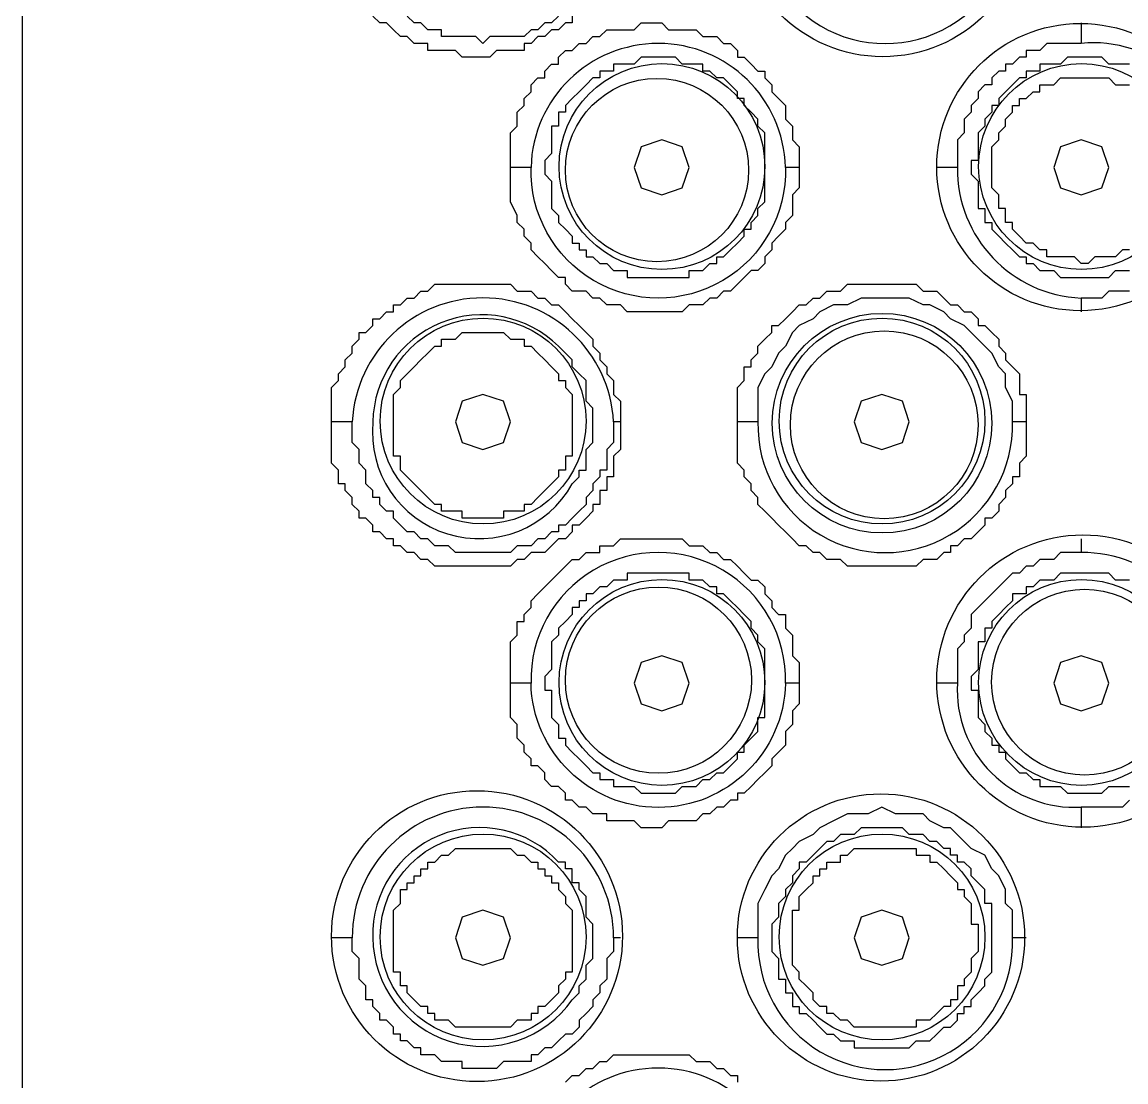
# Model space of a CAD drawing. Extents: x -1585 to -1165, y -4178 to -3881.
# Drawn here: x -1415.659 to -1410.884, y -3975.062 to -3970.478 of the extents above; entities that cross this region are included whole.
import ezdxf

# ---------------------------------------------------------------- set-up
doc = ezdxf.new("R2010")
doc.units = 0
doc.header["$LTSCALE"] = 7
doc.layers.add('DWG', color=7, linetype='CONTINUOUS')

msp = doc.modelspace()

# ---------------------------------------------------------------- linework, layer by layer
at = {"layer": 'DWG'}
for points in [[(-1406.4663, -4033.5221), (-1406.4663, -3967.1796), (-1415.6591, -3967.1796), (-1415.6591, -4033.5221)], [(-1413.5468, -3971.1066), (-1413.5468, -3971.0768), (-1413.5468, -3971.0471), (-1413.5468, -3971.0173), (-1413.5468, -3970.9876), (-1413.5468, -3970.9578), (-1413.5171, -3970.9281), (-1413.5171, -3970.8983), (-1413.5171, -3970.8686), (-1413.4873, -3970.8388), (-1413.4873, -3970.8091), (-1413.4576, -3970.7793), (-1413.4576, -3970.7496), (-1413.4278, -3970.7198), (-1413.3981, -3970.7198), (-1413.3981, -3970.6901), (-1413.3683, -3970.6603), (-1413.3386, -3970.6603), (-1413.3386, -3970.6306), (-1413.3088, -3970.6008), (-1413.2791, -3970.6008), (-1413.2493, -3970.5711), (-1413.2196, -3970.5711), (-1413.1898, -3970.5413), (-1413.1601, -3970.5413), (-1413.1303, -3970.5116), (-1413.1006, -3970.5116), (-1413.0708, -3970.5116), (-1413.0411, -3970.5116), (-1413.0113, -3970.5116), (-1412.9816, -3970.4818), (-1412.9518, -3970.4818), (-1412.9221, -3970.4818), (-1412.8923, -3970.4818), (-1412.8626, -3970.5116), (-1412.8328, -3970.5116), (-1412.8031, -3970.5116), (-1412.7733, -3970.5116), (-1412.7436, -3970.5116), (-1412.7138, -3970.5413), (-1412.6841, -3970.5413), (-1412.6543, -3970.5413), (-1412.6246, -3970.5711), (-1412.5948, -3970.5711), (-1412.5651, -3970.6008), (-1412.5651, -3970.6306), (-1412.5353, -3970.6306), (-1412.5056, -3970.6603), (-1412.4758, -3970.6901), (-1412.4461, -3970.6901), (-1412.4461, -3970.7198), (-1412.4163, -3970.7496), (-1412.4163, -3970.7793), (-1412.3866, -3970.8091), (-1412.3568, -3970.8388), (-1412.3568, -3970.8686), (-1412.3568, -3970.8983), (-1412.3271, -3970.9281), (-1412.3271, -3970.9578), (-1412.3271, -3970.9876), (-1412.2973, -3971.0173), (-1412.2973, -3971.0471), (-1412.2973, -3971.0768), (-1412.2973, -3971.1066), (-1412.2973, -3971.1363), (-1412.2973, -3971.1661), (-1412.2973, -3971.1958), (-1412.3271, -3971.2256), (-1412.3271, -3971.2553), (-1412.3271, -3971.2851), (-1412.3271, -3971.3148), (-1412.3568, -3971.3446), (-1412.3568, -3971.3743), (-1412.3866, -3971.4041), (-1412.4163, -3971.4338), (-1412.4163, -3971.4636), (-1412.4461, -3971.4933), (-1412.4461, -3971.5231), (-1412.4758, -3971.5528), (-1412.5056, -3971.5528), (-1412.5353, -3971.5826), (-1412.5651, -3971.6123), (-1412.5948, -3971.6421), (-1412.6246, -3971.6421), (-1412.6543, -3971.6718), (-1412.6841, -3971.6718), (-1412.7138, -3971.7016), (-1412.7436, -3971.7016), (-1412.7733, -3971.7016), (-1412.8031, -3971.7313), (-1412.8328, -3971.7313), (-1412.8626, -3971.7313), (-1412.8923, -3971.7313), (-1412.9221, -3971.7313), (-1412.9518, -3971.7313), (-1412.9816, -3971.7313), (-1413.0113, -3971.7313), (-1413.0411, -3971.7313), (-1413.0708, -3971.7016), (-1413.1006, -3971.7016), (-1413.1303, -3971.7016), (-1413.1601, -3971.6718), (-1413.1898, -3971.6718), (-1413.2196, -3971.6421), (-1413.2493, -3971.6421), (-1413.2791, -3971.6421), (-1413.3088, -3971.6123), (-1413.3088, -3971.5826), (-1413.3386, -3971.5826), (-1413.3683, -3971.5528), (-1413.3981, -3971.5231), (-1413.4278, -3971.4933), (-1413.4576, -3971.4636), (-1413.4576, -3971.4338), (-1413.4873, -3971.4041), (-1413.4873, -3971.3743), (-1413.5171, -3971.3446), (-1413.5171, -3971.3148), (-1413.5468, -3971.2553), (-1413.5468, -3971.2256), (-1413.5468, -3971.1958), (-1413.5468, -3971.1661)], [(-1413.3981, -3971.1066), (-1413.3981, -3971.1363), (-1413.3683, -3971.1661), (-1413.3683, -3971.1958), (-1413.3683, -3971.2256), (-1413.3683, -3971.2553), (-1413.3683, -3971.2851), (-1413.3386, -3971.3148), (-1413.3386, -3971.3446), (-1413.3088, -3971.3743), (-1413.2791, -3971.4041), (-1413.2791, -3971.4338), (-1413.2493, -3971.4338), (-1413.2493, -3971.4636), (-1413.2196, -3971.4636), (-1413.2196, -3971.4933), (-1413.1898, -3971.4933), (-1413.1601, -3971.5231), (-1413.1303, -3971.5231), (-1413.1006, -3971.5528), (-1413.0708, -3971.5528), (-1413.0411, -3971.5528), (-1413.0411, -3971.5826), (-1413.0113, -3971.5826), (-1412.9816, -3971.5826), (-1412.9518, -3971.5826), (-1412.9221, -3971.5826), (-1412.8923, -3971.5826), (-1412.8626, -3971.5826), (-1412.8328, -3971.5826), (-1412.8031, -3971.5826), (-1412.7733, -3971.5826), (-1412.7733, -3971.5528), (-1412.7436, -3971.5528), (-1412.7138, -3971.5528), (-1412.6841, -3971.5231), (-1412.6543, -3971.5231), (-1412.6543, -3971.4933), (-1412.6246, -3971.4933), (-1412.5948, -3971.4636), (-1412.5651, -3971.4338), (-1412.5353, -3971.4041), (-1412.5353, -3971.3743), (-1412.5056, -3971.3743), (-1412.5056, -3971.3446), (-1412.4758, -3971.3148), (-1412.4758, -3971.2851), (-1412.4461, -3971.2553), (-1412.4461, -3971.2256), (-1412.4461, -3971.1958), (-1412.4461, -3971.1661), (-1412.4461, -3971.1363), (-1412.4461, -3971.1066), (-1412.4461, -3971.0768), (-1412.4461, -3971.0471), (-1412.4461, -3971.0173), (-1412.4461, -3970.9876), (-1412.4461, -3970.9578), (-1412.4758, -3970.9281), (-1412.4758, -3970.8983), (-1412.5056, -3970.8686), (-1412.5353, -3970.8388), (-1412.5353, -3970.8091), (-1412.5651, -3970.8091), (-1412.5651, -3970.7793), (-1412.5948, -3970.7496), (-1412.6246, -3970.7198), (-1412.6543, -3970.7198), (-1412.6841, -3970.6901), (-1412.7138, -3970.6901), (-1412.7138, -3970.6603), (-1412.7436, -3970.6603), (-1412.7733, -3970.6603), (-1412.8031, -3970.6603), (-1412.8328, -3970.6306), (-1412.8626, -3970.6306), (-1412.8923, -3970.6306), (-1412.9221, -3970.6306), (-1412.9518, -3970.6306), (-1412.9816, -3970.6306), (-1413.0113, -3970.6603), (-1413.0411, -3970.6603), (-1413.0708, -3970.6603), (-1413.1006, -3970.6603), (-1413.1006, -3970.6901), (-1413.1303, -3970.6901), (-1413.1601, -3970.6901), (-1413.1601, -3970.7198), (-1413.1898, -3970.7198), (-1413.2196, -3970.7496), (-1413.2493, -3970.7793), (-1413.2791, -3970.8091), (-1413.3088, -3970.8388), (-1413.3088, -3970.8686), (-1413.3386, -3970.8686), (-1413.3386, -3970.8983), (-1413.3386, -3970.9281), (-1413.3683, -3970.9281), (-1413.3683, -3970.9578), (-1413.3683, -3970.9876), (-1413.3683, -3971.0173), (-1413.3683, -3971.0471), (-1413.3981, -3971.0768)], [(-1412.7733, -3971.1066), (-1412.8031, -3971.0173), (-1412.8923, -3970.9876), (-1412.9816, -3971.0173), (-1413.0113, -3971.1066), (-1412.9816, -3971.1958), (-1412.8923, -3971.2256), (-1412.8031, -3971.1958)], [(-1410.9586, -3971.1066), (-1410.9883, -3971.0173), (-1411.0776, -3970.9876), (-1411.1668, -3971.0173), (-1411.1966, -3971.1066), (-1411.1668, -3971.1958), (-1411.0776, -3971.2256), (-1410.9883, -3971.1958)], [(-1414.3203, -3972.2073), (-1414.3203, -3972.1776), (-1414.3203, -3972.1478), (-1414.3203, -3972.1181), (-1414.3203, -3972.0883), (-1414.3203, -3972.0586), (-1414.2906, -3972.0288), (-1414.2906, -3971.9991), (-1414.2608, -3971.9693), (-1414.2608, -3971.9396), (-1414.2311, -3971.9098), (-1414.2311, -3971.8801), (-1414.2013, -3971.8503), (-1414.2013, -3971.8206), (-1414.1716, -3971.8206), (-1414.1418, -3971.7908), (-1414.1418, -3971.7611), (-1414.1121, -3971.7611), (-1414.0823, -3971.7313), (-1414.0526, -3971.7313), (-1414.0526, -3971.7016), (-1414.0228, -3971.7016), (-1413.9931, -3971.6718), (-1413.9633, -3971.6718), (-1413.9336, -3971.6421), (-1413.9038, -3971.6421), (-1413.8741, -3971.6123), (-1413.8443, -3971.6123), (-1413.8146, -3971.6123), (-1413.7848, -3971.6123), (-1413.7551, -3971.6123), (-1413.7253, -3971.6123), (-1413.6956, -3971.6123), (-1413.6658, -3971.6123), (-1413.6361, -3971.6123), (-1413.6063, -3971.6123), (-1413.5766, -3971.6123), (-1413.5468, -3971.6123), (-1413.5171, -3971.6421), (-1413.4873, -3971.6421), (-1413.4576, -3971.6421), (-1413.4278, -3971.6718), (-1413.3981, -3971.6718), (-1413.3683, -3971.7016), (-1413.3386, -3971.7016), (-1413.3088, -3971.7313), (-1413.2791, -3971.7611), (-1413.2493, -3971.7908), (-1413.2196, -3971.8206), (-1413.1898, -3971.8503), (-1413.1898, -3971.8801), (-1413.1601, -3971.9098), (-1413.1601, -3971.9396), (-1413.1303, -3971.9693), (-1413.1303, -3971.9991), (-1413.1006, -3972.0288), (-1413.1006, -3972.0586), (-1413.1006, -3972.0883), (-1413.0708, -3972.1181), (-1413.0708, -3972.1478), (-1413.0708, -3972.1776), (-1413.0708, -3972.2073), (-1413.0708, -3972.2668), (-1413.0708, -3972.2966), (-1413.0708, -3972.3263), (-1413.1006, -3972.3561), (-1413.1006, -3972.3858), (-1413.1006, -3972.4156), (-1413.1006, -3972.4453), (-1413.1303, -3972.4453), (-1413.1303, -3972.4751), (-1413.1303, -3972.5048), (-1413.1601, -3972.5048), (-1413.1601, -3972.5346), (-1413.1601, -3972.5643), (-1413.1898, -3972.5643), (-1413.1898, -3972.5941), (-1413.2196, -3972.6238), (-1413.2493, -3972.6536), (-1413.2791, -3972.6536), (-1413.2791, -3972.6833), (-1413.3088, -3972.7131), (-1413.3386, -3972.7131), (-1413.3683, -3972.7428), (-1413.3981, -3972.7726), (-1413.4278, -3972.7726), (-1413.4576, -3972.7726), (-1413.4873, -3972.8023), (-1413.5171, -3972.8023), (-1413.5468, -3972.8321), (-1413.5766, -3972.8321), (-1413.6063, -3972.8321), (-1413.6361, -3972.8321), (-1413.6658, -3972.8321), (-1413.6956, -3972.8321), (-1413.7253, -3972.8321), (-1413.7551, -3972.8321), (-1413.7848, -3972.8321), (-1413.8146, -3972.8321), (-1413.8443, -3972.8321), (-1413.8741, -3972.8321), (-1413.9038, -3972.8023), (-1413.9336, -3972.8023), (-1413.9633, -3972.7726), (-1413.9931, -3972.7726), (-1414.0228, -3972.7428), (-1414.0526, -3972.7428), (-1414.0526, -3972.7131), (-1414.0823, -3972.7131), (-1414.1121, -3972.6833), (-1414.1418, -3972.6833), (-1414.1418, -3972.6536), (-1414.1716, -3972.6238), (-1414.2013, -3972.6238), (-1414.2013, -3972.5941), (-1414.2311, -3972.5643), (-1414.2311, -3972.5346), (-1414.2608, -3972.5048), (-1414.2608, -3972.4751), (-1414.2906, -3972.4751), (-1414.2906, -3972.4453), (-1414.2906, -3972.4156), (-1414.3203, -3972.3858), (-1414.3203, -3972.3561), (-1414.3203, -3972.3263), (-1414.3203, -3972.2966)], [(-1412.5651, -3972.2073), (-1412.5651, -3972.1776), (-1412.5651, -3972.1478), (-1412.5651, -3972.1181), (-1412.5651, -3972.0883), (-1412.5651, -3972.0586), (-1412.5353, -3972.0288), (-1412.5353, -3971.9991), (-1412.5353, -3971.9693), (-1412.5056, -3971.9693), (-1412.5056, -3971.9396), (-1412.4758, -3971.9098), (-1412.4758, -3971.8801), (-1412.4461, -3971.8503), (-1412.4163, -3971.8206), (-1412.4163, -3971.7908), (-1412.3866, -3971.7908), (-1412.3568, -3971.7611), (-1412.3271, -3971.7313), (-1412.2973, -3971.7016), (-1412.2676, -3971.7016), (-1412.2378, -3971.6718), (-1412.2081, -3971.6718), (-1412.1783, -3971.6421), (-1412.1486, -3971.6421), (-1412.1188, -3971.6421), (-1412.0891, -3971.6123), (-1412.0593, -3971.6123), (-1412.0296, -3971.6123), (-1411.9998, -3971.6123), (-1411.9701, -3971.6123), (-1411.9403, -3971.6123), (-1411.9106, -3971.6123), (-1411.8808, -3971.6123), (-1411.8511, -3971.6123), (-1411.8213, -3971.6123), (-1411.7916, -3971.6123), (-1411.7618, -3971.6421), (-1411.7321, -3971.6421), (-1411.7023, -3971.6421), (-1411.6726, -3971.6718), (-1411.6428, -3971.7016), (-1411.6131, -3971.7016), (-1411.5833, -3971.7313), (-1411.5536, -3971.7313), (-1411.5238, -3971.7611), (-1411.5238, -3971.7908), (-1411.4941, -3971.7908), (-1411.4643, -3971.8206), (-1411.4346, -3971.8503), (-1411.4346, -3971.8801), (-1411.4048, -3971.9098), (-1411.4048, -3971.9396), (-1411.3751, -3971.9693), (-1411.3453, -3971.9991), (-1411.3453, -3972.0288), (-1411.3453, -3972.0586), (-1411.3453, -3972.0883), (-1411.3156, -3972.0883), (-1411.3156, -3972.1181), (-1411.3156, -3972.1478), (-1411.3156, -3972.1776), (-1411.3156, -3972.2073), (-1411.3156, -3972.2668), (-1411.3156, -3972.2966), (-1411.3156, -3972.3263), (-1411.3156, -3972.3561), (-1411.3453, -3972.3858), (-1411.3453, -3972.4156), (-1411.3453, -3972.4453), (-1411.3751, -3972.4453), (-1411.3751, -3972.4751), (-1411.4048, -3972.5048), (-1411.4048, -3972.5346), (-1411.4346, -3972.5643), (-1411.4346, -3972.5941), (-1411.4643, -3972.6238), (-1411.4941, -3972.6238), (-1411.4941, -3972.6536), (-1411.5238, -3972.6833), (-1411.5536, -3972.7131), (-1411.5833, -3972.7131), (-1411.6131, -3972.7428), (-1411.6428, -3972.7428), (-1411.6428, -3972.7726), (-1411.6726, -3972.7726), (-1411.7023, -3972.8023), (-1411.7321, -3972.8023), (-1411.7618, -3972.8023), (-1411.7916, -3972.8321), (-1411.8213, -3972.8321), (-1411.8511, -3972.8321), (-1411.8808, -3972.8321), (-1411.9106, -3972.8321), (-1411.9403, -3972.8321), (-1411.9701, -3972.8321), (-1411.9998, -3972.8321), (-1412.0296, -3972.8321), (-1412.0593, -3972.8321), (-1412.0891, -3972.8321), (-1412.1188, -3972.8023), (-1412.1486, -3972.8023), (-1412.1783, -3972.8023), (-1412.2081, -3972.7726), (-1412.2378, -3972.7726), (-1412.2676, -3972.7428), (-1412.2973, -3972.7428), (-1412.3271, -3972.7131), (-1412.3568, -3972.6833), (-1412.3866, -3972.6536), (-1412.4163, -3972.6238), (-1412.4461, -3972.5941), (-1412.4758, -3972.5643), (-1412.4758, -3972.5346), (-1412.5056, -3972.5048), (-1412.5056, -3972.4751), (-1412.5353, -3972.4453), (-1412.5353, -3972.4156), (-1412.5651, -3972.3858), (-1412.5651, -3972.3561), (-1412.5651, -3972.3263), (-1412.5651, -3972.2966), (-1412.5651, -3972.2668)], [(-1413.2791, -3972.2073), (-1413.2791, -3972.2371), (-1413.2791, -3972.2668), (-1413.2791, -3972.2966), (-1413.2791, -3972.3263), (-1413.2791, -3972.3561), (-1413.3088, -3972.3561), (-1413.3088, -3972.3858), (-1413.3088, -3972.4156), (-1413.3386, -3972.4156), (-1413.3386, -3972.4453), (-1413.3683, -3972.4751), (-1413.3981, -3972.5048), (-1413.4278, -3972.5346), (-1413.4576, -3972.5643), (-1413.4873, -3972.5643), (-1413.4873, -3972.5941), (-1413.5171, -3972.5941), (-1413.5468, -3972.5941), (-1413.5766, -3972.5941), (-1413.5766, -3972.6238), (-1413.6063, -3972.6238), (-1413.6361, -3972.6238), (-1413.6658, -3972.6238), (-1413.6956, -3972.6238), (-1413.7253, -3972.6238), (-1413.7551, -3972.6238), (-1413.7551, -3972.5941), (-1413.7848, -3972.5941), (-1413.8146, -3972.5941), (-1413.8443, -3972.5941), (-1413.8443, -3972.5643), (-1413.8741, -3972.5643), (-1413.9038, -3972.5346), (-1413.9336, -3972.5048), (-1413.9633, -3972.4751), (-1413.9931, -3972.4453), (-1414.0228, -3972.4156), (-1414.0228, -3972.3858), (-1414.0228, -3972.3561), (-1414.0526, -3972.3561), (-1414.0526, -3972.3263), (-1414.0526, -3972.2966), (-1414.0526, -3972.2668), (-1414.0526, -3972.2371), (-1414.0526, -3972.2073), (-1414.0526, -3972.1776), (-1414.0526, -3972.1478), (-1414.0526, -3972.1181), (-1414.0526, -3972.0883), (-1414.0228, -3972.0586), (-1414.0228, -3972.0288), (-1413.9931, -3971.9991), (-1413.9633, -3971.9693), (-1413.9336, -3971.9396), (-1413.9038, -3971.9098), (-1413.8741, -3971.8801), (-1413.8443, -3971.8801), (-1413.8443, -3971.8503), (-1413.8146, -3971.8503), (-1413.7848, -3971.8503), (-1413.7551, -3971.8206), (-1413.7253, -3971.8206), (-1413.6956, -3971.8206), (-1413.6658, -3971.8206), (-1413.6361, -3971.8206), (-1413.6063, -3971.8206), (-1413.5766, -3971.8206), (-1413.5468, -3971.8503), (-1413.5171, -3971.8503), (-1413.4873, -3971.8503), (-1413.4873, -3971.8801), (-1413.4576, -3971.8801), (-1413.4278, -3971.9098), (-1413.3981, -3971.9396), (-1413.3683, -3971.9693), (-1413.3386, -3971.9991), (-1413.3386, -3972.0288), (-1413.3088, -3972.0288), (-1413.3088, -3972.0586), (-1413.2791, -3972.0883), (-1413.2791, -3972.1181), (-1413.2791, -3972.1478), (-1413.2791, -3972.1776)], [(-1413.5468, -3972.2073), (-1413.5766, -3972.1181), (-1413.6658, -3972.0883), (-1413.7551, -3972.1181), (-1413.7848, -3972.2073), (-1413.7551, -3972.2966), (-1413.6658, -3972.3263), (-1413.5766, -3972.2966)], [(-1411.8213, -3972.2073), (-1411.8511, -3972.1181), (-1411.9403, -3972.0883), (-1412.0296, -3972.1181), (-1412.0593, -3972.2073), (-1412.0296, -3972.2966), (-1411.9403, -3972.3263), (-1411.8511, -3972.2966)], [(-1413.5468, -3973.3378), (-1413.5468, -3973.3081), (-1413.5468, -3973.2783), (-1413.5468, -3973.2486), (-1413.5468, -3973.2188), (-1413.5468, -3973.1593), (-1413.5171, -3973.1296), (-1413.5171, -3973.0998), (-1413.5171, -3973.0701), (-1413.4873, -3973.0701), (-1413.4873, -3973.0403), (-1413.4576, -3973.0106), (-1413.4576, -3972.9808), (-1413.4278, -3972.9511), (-1413.3981, -3972.9213), (-1413.3683, -3972.8916), (-1413.3386, -3972.8618), (-1413.3088, -3972.8321), (-1413.2791, -3972.8023), (-1413.2493, -3972.8023), (-1413.2196, -3972.7726), (-1413.1898, -3972.7726), (-1413.1601, -3972.7726), (-1413.1601, -3972.7428), (-1413.1303, -3972.7428), (-1413.1006, -3972.7428), (-1413.0708, -3972.7131), (-1413.0411, -3972.7131), (-1413.0113, -3972.7131), (-1412.9816, -3972.7131), (-1412.9518, -3972.7131), (-1412.9221, -3972.7131), (-1412.8923, -3972.7131), (-1412.8626, -3972.7131), (-1412.8328, -3972.7131), (-1412.8031, -3972.7131), (-1412.7733, -3972.7428), (-1412.7436, -3972.7428), (-1412.7138, -3972.7428), (-1412.6841, -3972.7726), (-1412.6543, -3972.7726), (-1412.6246, -3972.8023), (-1412.5948, -3972.8023), (-1412.5651, -3972.8321), (-1412.5353, -3972.8618), (-1412.5056, -3972.8916), (-1412.4758, -3972.8916), (-1412.4461, -3972.9213), (-1412.4461, -3972.9511), (-1412.4163, -3972.9808), (-1412.4163, -3973.0106), (-1412.3866, -3973.0403), (-1412.3568, -3973.0403), (-1412.3568, -3973.0701), (-1412.3568, -3973.0998), (-1412.3271, -3973.1296), (-1412.3271, -3973.1593), (-1412.3271, -3973.1891), (-1412.3271, -3973.2188), (-1412.2973, -3973.2486), (-1412.2973, -3973.2783), (-1412.2973, -3973.3081), (-1412.2973, -3973.3378), (-1412.2973, -3973.3676), (-1412.2973, -3973.3973), (-1412.2973, -3973.4271), (-1412.3271, -3973.4568), (-1412.3271, -3973.4866), (-1412.3271, -3973.5163), (-1412.3568, -3973.5461), (-1412.3568, -3973.5758), (-1412.3568, -3973.6056), (-1412.3866, -3973.6353), (-1412.4163, -3973.6651), (-1412.4163, -3973.6948), (-1412.4461, -3973.7246), (-1412.4758, -3973.7543), (-1412.5056, -3973.7841), (-1412.5353, -3973.8138), (-1412.5651, -3973.8138), (-1412.5651, -3973.8436), (-1412.5948, -3973.8436), (-1412.6246, -3973.8733), (-1412.6543, -3973.8733), (-1412.6841, -3973.9031), (-1412.7138, -3973.9031), (-1412.7436, -3973.9328), (-1412.7733, -3973.9328), (-1412.8031, -3973.9328), (-1412.8328, -3973.9328), (-1412.8626, -3973.9328), (-1412.8923, -3973.9626), (-1412.9221, -3973.9626), (-1412.9518, -3973.9626), (-1412.9816, -3973.9626), (-1413.0113, -3973.9328), (-1413.0411, -3973.9328), (-1413.0708, -3973.9328), (-1413.1006, -3973.9328), (-1413.1303, -3973.9328), (-1413.1303, -3973.9031), (-1413.1601, -3973.9031), (-1413.1898, -3973.9031), (-1413.2196, -3973.8733), (-1413.2493, -3973.8733), (-1413.2791, -3973.8436), (-1413.3088, -3973.8436), (-1413.3088, -3973.8138), (-1413.3386, -3973.7841), (-1413.3683, -3973.7841), (-1413.3981, -3973.7543), (-1413.3981, -3973.7246), (-1413.4278, -3973.6948), (-1413.4576, -3973.6948), (-1413.4576, -3973.6651), (-1413.4873, -3973.6353), (-1413.4873, -3973.6056), (-1413.5171, -3973.5758), (-1413.5171, -3973.5461), (-1413.5171, -3973.5163), (-1413.5468, -3973.4866), (-1413.5468, -3973.4568), (-1413.5468, -3973.4271), (-1413.5468, -3973.3973)], [(-1412.4461, -3973.3378), (-1412.4461, -3973.3081), (-1412.4461, -3973.2783), (-1412.4461, -3973.2486), (-1412.4461, -3973.2188), (-1412.4461, -3973.1891), (-1412.4758, -3973.1593), (-1412.4758, -3973.1296), (-1412.5056, -3973.0998), (-1412.5056, -3973.0701), (-1412.5353, -3973.0403), (-1412.5651, -3973.0106), (-1412.5948, -3972.9808), (-1412.6246, -3972.9511), (-1412.6543, -3972.9511), (-1412.6543, -3972.9213), (-1412.6841, -3972.9213), (-1412.7138, -3972.8916), (-1412.7436, -3972.8916), (-1412.7733, -3972.8916), (-1412.7733, -3972.8618), (-1412.8031, -3972.8618), (-1412.8328, -3972.8618), (-1412.8626, -3972.8618), (-1412.8923, -3972.8618), (-1412.9221, -3972.8618), (-1412.9518, -3972.8618), (-1412.9816, -3972.8618), (-1413.0113, -3972.8618), (-1413.0411, -3972.8618), (-1413.0411, -3972.8916), (-1413.0708, -3972.8916), (-1413.1006, -3972.8916), (-1413.1303, -3972.9213), (-1413.1601, -3972.9213), (-1413.1898, -3972.9511), (-1413.2196, -3972.9511), (-1413.2196, -3972.9808), (-1413.2493, -3972.9808), (-1413.2493, -3973.0106), (-1413.2791, -3973.0106), (-1413.2791, -3973.0403), (-1413.3088, -3973.0701), (-1413.3386, -3973.0998), (-1413.3386, -3973.1296), (-1413.3683, -3973.1593), (-1413.3683, -3973.1891), (-1413.3683, -3973.2188), (-1413.3683, -3973.2486), (-1413.3683, -3973.2783), (-1413.3981, -3973.3081), (-1413.3981, -3973.3378), (-1413.3981, -3973.3676), (-1413.3683, -3973.3676), (-1413.3683, -3973.3973), (-1413.3683, -3973.4271), (-1413.3683, -3973.4568), (-1413.3683, -3973.4866), (-1413.3386, -3973.5163), (-1413.3386, -3973.5461), (-1413.3386, -3973.5758), (-1413.3088, -3973.5758), (-1413.3088, -3973.6056), (-1413.2791, -3973.6353), (-1413.2493, -3973.6651), (-1413.2196, -3973.6948), (-1413.1898, -3973.7246), (-1413.1601, -3973.7246), (-1413.1601, -3973.7543), (-1413.1303, -3973.7543), (-1413.1006, -3973.7543), (-1413.1006, -3973.7841), (-1413.0708, -3973.7841), (-1413.0411, -3973.7841), (-1413.0113, -3973.7841), (-1412.9816, -3973.8138), (-1412.9518, -3973.8138), (-1412.9221, -3973.8138), (-1412.8923, -3973.8138), (-1412.8626, -3973.8138), (-1412.8328, -3973.8138), (-1412.8031, -3973.7841), (-1412.7733, -3973.7841), (-1412.7436, -3973.7841), (-1412.7138, -3973.7543), (-1412.6841, -3973.7543), (-1412.6543, -3973.7246), (-1412.6246, -3973.7246), (-1412.5948, -3973.6948), (-1412.5651, -3973.6651), (-1412.5651, -3973.6353), (-1412.5353, -3973.6353), (-1412.5353, -3973.6056), (-1412.5056, -3973.5758), (-1412.4758, -3973.5461), (-1412.4758, -3973.5163), (-1412.4758, -3973.4866), (-1412.4461, -3973.4866), (-1412.4461, -3973.4568), (-1412.4461, -3973.4271), (-1412.4461, -3973.3973), (-1412.4461, -3973.3676)], [(-1412.7733, -3973.3378), (-1412.8031, -3973.2486), (-1412.8923, -3973.2188), (-1412.9816, -3973.2486), (-1413.0113, -3973.3378), (-1412.9816, -3973.4271), (-1412.8923, -3973.4568), (-1412.8031, -3973.4271)], [(-1410.9586, -3973.3378), (-1410.9883, -3973.2486), (-1411.0776, -3973.2188), (-1411.1668, -3973.2486), (-1411.1966, -3973.3378), (-1411.1668, -3973.4271), (-1411.0776, -3973.4568), (-1410.9883, -3973.4271)], [(-1411.4643, -3974.4386), (-1411.4643, -3974.4088), (-1411.4643, -3974.3791), (-1411.4643, -3974.3493), (-1411.4643, -3974.3196), (-1411.4643, -3974.2898), (-1411.4941, -3974.2898), (-1411.4941, -3974.2601), (-1411.4941, -3974.2303), (-1411.5238, -3974.2006), (-1411.5536, -3974.1708), (-1411.5536, -3974.1411), (-1411.5833, -3974.1113), (-1411.6131, -3974.1113), (-1411.6131, -3974.0816), (-1411.6428, -3974.0816), (-1411.6428, -3974.0518), (-1411.6726, -3974.0518), (-1411.7023, -3974.0221), (-1411.7321, -3974.0221), (-1411.7618, -3973.9923), (-1411.7916, -3973.9923), (-1411.8213, -3973.9923), (-1411.8511, -3973.9626), (-1411.8808, -3973.9626), (-1411.9106, -3973.9626), (-1411.9403, -3973.9626), (-1411.9701, -3973.9626), (-1411.9998, -3973.9626), (-1412.0296, -3973.9626), (-1412.0593, -3973.9923), (-1412.0891, -3973.9923), (-1412.1188, -3973.9923), (-1412.1486, -3974.0221), (-1412.1783, -3974.0221), (-1412.2081, -3974.0518), (-1412.2378, -3974.0816), (-1412.2676, -3974.1113), (-1412.2973, -3974.1113), (-1412.2973, -3974.1411), (-1412.3271, -3974.1708), (-1412.3271, -3974.2006), (-1412.3568, -3974.2303), (-1412.3568, -3974.2601), (-1412.3866, -3974.2898), (-1412.3866, -3974.3196), (-1412.3866, -3974.3493), (-1412.4163, -3974.3791), (-1412.4163, -3974.4088), (-1412.4163, -3974.4386), (-1412.4163, -3974.4683), (-1412.4163, -3974.4981), (-1412.3866, -3974.5278), (-1412.3866, -3974.5576), (-1412.3866, -3974.5873), (-1412.3866, -3974.6171), (-1412.3568, -3974.6171), (-1412.3568, -3974.6468), (-1412.3568, -3974.6766), (-1412.3271, -3974.6766), (-1412.3271, -3974.7063), (-1412.3271, -3974.7361), (-1412.2973, -3974.7361), (-1412.2973, -3974.7658), (-1412.2676, -3974.7658), (-1412.2378, -3974.7956), (-1412.2081, -3974.8253), (-1412.1783, -3974.8551), (-1412.1486, -3974.8551), (-1412.1188, -3974.8848), (-1412.0891, -3974.8848), (-1412.0593, -3974.8848), (-1412.0593, -3974.9146), (-1412.0296, -3974.9146), (-1411.9998, -3974.9146), (-1411.9701, -3974.9146), (-1411.9403, -3974.9146), (-1411.9106, -3974.9146), (-1411.8808, -3974.9146), (-1411.8511, -3974.9146), (-1411.8213, -3974.9146), (-1411.7916, -3974.8848), (-1411.7618, -3974.8848), (-1411.7321, -3974.8848), (-1411.7023, -3974.8551), (-1411.6726, -3974.8253), (-1411.6428, -3974.8253), (-1411.6131, -3974.7956), (-1411.6131, -3974.7658), (-1411.5833, -3974.7658), (-1411.5833, -3974.7361), (-1411.5536, -3974.7361), (-1411.5536, -3974.7063), (-1411.5238, -3974.6766), (-1411.4941, -3974.6468), (-1411.4941, -3974.6171), (-1411.4643, -3974.5873), (-1411.4643, -3974.5576), (-1411.4643, -3974.5278), (-1411.4643, -3974.4981), (-1411.4643, -3974.4683)], [(-1413.2791, -3974.4386), (-1413.2791, -3974.4683), (-1413.2791, -3974.4981), (-1413.2791, -3974.5278), (-1413.2791, -3974.5576), (-1413.2791, -3974.5873), (-1413.3088, -3974.5873), (-1413.3088, -3974.6171), (-1413.3386, -3974.6468), (-1413.3386, -3974.6766), (-1413.3683, -3974.7063), (-1413.3981, -3974.7361), (-1413.4278, -3974.7361), (-1413.4278, -3974.7658), (-1413.4576, -3974.7658), (-1413.4576, -3974.7956), (-1413.4873, -3974.7956), (-1413.5171, -3974.7956), (-1413.5468, -3974.8253), (-1413.5766, -3974.8253), (-1413.6063, -3974.8253), (-1413.6361, -3974.8253), (-1413.6658, -3974.8253), (-1413.6956, -3974.8253), (-1413.7253, -3974.8253), (-1413.7551, -3974.8253), (-1413.7848, -3974.8253), (-1413.8146, -3974.7956), (-1413.8443, -3974.7956), (-1413.8741, -3974.7956), (-1413.8741, -3974.7658), (-1413.9038, -3974.7658), (-1413.9038, -3974.7361), (-1413.9336, -3974.7361), (-1413.9633, -3974.7063), (-1413.9931, -3974.6766), (-1413.9931, -3974.6468), (-1414.0228, -3974.6468), (-1414.0228, -3974.6171), (-1414.0228, -3974.5873), (-1414.0526, -3974.5873), (-1414.0526, -3974.5576), (-1414.0526, -3974.5278), (-1414.0526, -3974.4981), (-1414.0526, -3974.4683), (-1414.0526, -3974.4386), (-1414.0526, -3974.4088), (-1414.0526, -3974.3791), (-1414.0526, -3974.3493), (-1414.0526, -3974.3196), (-1414.0228, -3974.2898), (-1414.0228, -3974.2601), (-1414.0228, -3974.2303), (-1413.9931, -3974.2303), (-1413.9931, -3974.2006), (-1413.9633, -3974.2006), (-1413.9633, -3974.1708), (-1413.9336, -3974.1708), (-1413.9336, -3974.1411), (-1413.9038, -3974.1411), (-1413.9038, -3974.1113), (-1413.8741, -3974.1113), (-1413.8443, -3974.0816), (-1413.8146, -3974.0816), (-1413.7848, -3974.0518), (-1413.7551, -3974.0518), (-1413.7253, -3974.0518), (-1413.6956, -3974.0518), (-1413.6658, -3974.0518), (-1413.6361, -3974.0518), (-1413.6063, -3974.0518), (-1413.5766, -3974.0518), (-1413.5468, -3974.0518), (-1413.5171, -3974.0816), (-1413.4873, -3974.0816), (-1413.4576, -3974.1113), (-1413.4278, -3974.1113), (-1413.4278, -3974.1411), (-1413.3981, -3974.1411), (-1413.3981, -3974.1708), (-1413.3683, -3974.1708), (-1413.3683, -3974.2006), (-1413.3386, -3974.2006), (-1413.3386, -3974.2303), (-1413.3088, -3974.2601), (-1413.3088, -3974.2898), (-1413.2791, -3974.3196), (-1413.2791, -3974.3493), (-1413.2791, -3974.3791), (-1413.2791, -3974.4088)], [(-1411.5238, -3974.4386), (-1411.5238, -3974.4683), (-1411.5238, -3974.4981), (-1411.5536, -3974.5278), (-1411.5536, -3974.5576), (-1411.5536, -3974.5873), (-1411.5833, -3974.6171), (-1411.5833, -3974.6468), (-1411.6131, -3974.6468), (-1411.6131, -3974.6766), (-1411.6131, -3974.7063), (-1411.6428, -3974.7063), (-1411.6428, -3974.7361), (-1411.6726, -3974.7361), (-1411.7023, -3974.7658), (-1411.7321, -3974.7956), (-1411.7618, -3974.7956), (-1411.7916, -3974.7956), (-1411.7916, -3974.8253), (-1411.8213, -3974.8253), (-1411.8511, -3974.8253), (-1411.8808, -3974.8253), (-1411.9106, -3974.8253), (-1411.9403, -3974.8253), (-1411.9701, -3974.8253), (-1411.9998, -3974.8253), (-1412.0296, -3974.8253), (-1412.0593, -3974.8253), (-1412.0891, -3974.7956), (-1412.1188, -3974.7956), (-1412.1486, -3974.7658), (-1412.1783, -3974.7658), (-1412.1783, -3974.7361), (-1412.2081, -3974.7361), (-1412.2378, -3974.7063), (-1412.2378, -3974.6766), (-1412.2676, -3974.6468), (-1412.2973, -3974.6171), (-1412.2973, -3974.5873), (-1412.3271, -3974.5576), (-1412.3271, -3974.5278), (-1412.3271, -3974.4981), (-1412.3271, -3974.4683), (-1412.3271, -3974.4386), (-1412.3271, -3974.4088), (-1412.3271, -3974.3791), (-1412.3271, -3974.3493), (-1412.3271, -3974.3196), (-1412.2973, -3974.3196), (-1412.2973, -3974.2898), (-1412.2973, -3974.2601), (-1412.2676, -3974.2303), (-1412.2378, -3974.2006), (-1412.2378, -3974.1708), (-1412.2081, -3974.1708), (-1412.2081, -3974.1411), (-1412.1783, -3974.1411), (-1412.1783, -3974.1113), (-1412.1486, -3974.1113), (-1412.1188, -3974.1113), (-1412.1188, -3974.0816), (-1412.0891, -3974.0816), (-1412.0593, -3974.0518), (-1412.0296, -3974.0518), (-1411.9998, -3974.0518), (-1411.9701, -3974.0518), (-1411.9403, -3974.0518), (-1411.9106, -3974.0518), (-1411.8808, -3974.0518), (-1411.8511, -3974.0518), (-1411.8213, -3974.0518), (-1411.7916, -3974.0518), (-1411.7916, -3974.0816), (-1411.7618, -3974.0816), (-1411.7321, -3974.0816), (-1411.7321, -3974.1113), (-1411.7023, -3974.1113), (-1411.6726, -3974.1411), (-1411.6428, -3974.1708), (-1411.6131, -3974.2006), (-1411.6131, -3974.2303), (-1411.5833, -3974.2303), (-1411.5833, -3974.2601), (-1411.5536, -3974.2898), (-1411.5536, -3974.3196), (-1411.5536, -3974.3493), (-1411.5536, -3974.3791), (-1411.5238, -3974.3791), (-1411.5238, -3974.4088)], [(-1413.5468, -3974.4386), (-1413.5766, -3974.3493), (-1413.6658, -3974.3196), (-1413.7551, -3974.3493), (-1413.7848, -3974.4386), (-1413.7551, -3974.5278), (-1413.6658, -3974.5576), (-1413.5766, -3974.5278)], [(-1411.8213, -3974.4386), (-1411.8511, -3974.3493), (-1411.9403, -3974.3196), (-1412.0296, -3974.3493), (-1412.0593, -3974.4386), (-1412.0296, -3974.5278), (-1411.9403, -3974.5576), (-1411.8511, -3974.5278)]]:
    msp.add_lwpolyline(points, close=True, dxfattribs=at)
for points in [[(-1413.2791, -3970.4521), (-1413.2791, -3970.4818), (-1413.3088, -3970.4818), (-1413.3386, -3970.5116), (-1413.3683, -3970.5116), (-1413.3981, -3970.5413), (-1413.4278, -3970.5413), (-1413.4576, -3970.5711), (-1413.4873, -3970.5711), (-1413.4873, -3970.6008), (-1413.5171, -3970.6008), (-1413.5468, -3970.6008), (-1413.5766, -3970.6008), (-1413.6063, -3970.6008), (-1413.6361, -3970.6306), (-1413.6658, -3970.6306), (-1413.6956, -3970.6306), (-1413.7253, -3970.6306), (-1413.7551, -3970.6306), (-1413.7848, -3970.6008), (-1413.8146, -3970.6008), (-1413.8443, -3970.6008), (-1413.8741, -3970.6008), (-1413.9038, -3970.6008), (-1413.9038, -3970.5711), (-1413.9336, -3970.5711), (-1413.9633, -3970.5711), (-1413.9931, -3970.5413), (-1414.0228, -3970.5413), (-1414.0526, -3970.5116), (-1414.0823, -3970.4818), (-1414.1121, -3970.4818), (-1414.1418, -3970.4521)], [(-1413.3386, -3970.4521), (-1413.3683, -3970.4818), (-1413.3981, -3970.4818), (-1413.4278, -3970.5116), (-1413.4576, -3970.5116), (-1413.4873, -3970.5413), (-1413.5171, -3970.5413), (-1413.5468, -3970.5413), (-1413.5766, -3970.5413), (-1413.6063, -3970.5413), (-1413.6361, -3970.5413), (-1413.6658, -3970.5711), (-1413.6956, -3970.5413), (-1413.7253, -3970.5413), (-1413.7551, -3970.5413), (-1413.7848, -3970.5413), (-1413.8146, -3970.5413), (-1413.8443, -3970.5413), (-1413.8443, -3970.5116), (-1413.8741, -3970.5116), (-1413.9038, -3970.5116), (-1413.9336, -3970.4818), (-1413.9633, -3970.4818), (-1413.9931, -3970.4521)], [(-1411.0776, -3970.4818), (-1411.0776, -3970.5116), (-1411.0776, -3970.5413), (-1411.0776, -3970.5711), (-1411.1073, -3970.5711), (-1411.1371, -3970.5711), (-1411.1668, -3970.5711), (-1411.1966, -3970.5711), (-1411.2263, -3970.5711), (-1411.2561, -3970.6008), (-1411.2858, -3970.6008), (-1411.3156, -3970.6008), (-1411.3156, -3970.6306), (-1411.3453, -3970.6306), (-1411.3751, -3970.6603), (-1411.4048, -3970.6603), (-1411.4048, -3970.6901), (-1411.4346, -3970.6901), (-1411.4643, -3970.7198), (-1411.4643, -3970.7496), (-1411.4941, -3970.7496), (-1411.5238, -3970.7793), (-1411.5238, -3970.8091), (-1411.5536, -3970.8388), (-1411.5536, -3970.8686), (-1411.5833, -3970.8983), (-1411.5833, -3970.9281), (-1411.5833, -3970.9578), (-1411.6131, -3970.9876), (-1411.6131, -3971.0173), (-1411.6131, -3971.0471), (-1411.6131, -3971.0768), (-1411.6131, -3971.1066), (-1411.6428, -3971.1066), (-1411.6726, -3971.1066), (-1411.7023, -3971.1066)], [(-1410.8693, -3970.6603), (-1410.8991, -3970.6603), (-1410.9288, -3970.6603), (-1410.9586, -3970.6603), (-1410.9883, -3970.6306), (-1411.0181, -3970.6306), (-1411.0478, -3970.6306), (-1411.0776, -3970.6306), (-1411.1073, -3970.6306), (-1411.1371, -3970.6306), (-1411.1668, -3970.6603), (-1411.1966, -3970.6603), (-1411.2263, -3970.6603), (-1411.2561, -3970.6603), (-1411.2561, -3970.6901), (-1411.2858, -3970.6901), (-1411.3156, -3970.6901), (-1411.3156, -3970.7198), (-1411.3453, -3970.7198), (-1411.3751, -3970.7496), (-1411.4048, -3970.7793), (-1411.4346, -3970.8091), (-1411.4346, -3970.8388), (-1411.4643, -3970.8388), (-1411.4643, -3970.8686), (-1411.4941, -3970.8983), (-1411.4941, -3970.9281), (-1411.5238, -3970.9578), (-1411.5238, -3970.9876), (-1411.5238, -3971.0173), (-1411.5238, -3971.0471), (-1411.5238, -3971.0768), (-1411.5536, -3971.0768), (-1411.5536, -3971.1066), (-1411.5536, -3971.1363), (-1411.5238, -3971.1661), (-1411.5238, -3971.1958), (-1411.5238, -3971.2256), (-1411.5238, -3971.2553), (-1411.5238, -3971.2851), (-1411.4941, -3971.2851), (-1411.4941, -3971.3148), (-1411.4941, -3971.3446), (-1411.4643, -3971.3446), (-1411.4643, -3971.3743), (-1411.4346, -3971.4041), (-1411.4048, -3971.4338), (-1411.3751, -3971.4636), (-1411.3453, -3971.4933), (-1411.3156, -3971.4933), (-1411.3156, -3971.5231), (-1411.2858, -3971.5231), (-1411.2561, -3971.5528), (-1411.2263, -3971.5528), (-1411.1966, -3971.5528), (-1411.1668, -3971.5826), (-1411.1371, -3971.5826), (-1411.1073, -3971.5826), (-1411.0776, -3971.5826), (-1411.0478, -3971.5826), (-1411.0181, -3971.5826), (-1410.9883, -3971.5826), (-1410.9586, -3971.5826), (-1410.9288, -3971.5528), (-1410.8991, -3971.5528), (-1410.8693, -3971.5528)], [(-1410.8693, -3971.4636), (-1410.8991, -3971.4636), (-1410.9288, -3971.4933), (-1410.9586, -3971.4933), (-1410.9883, -3971.4933), (-1411.0181, -3971.4933), (-1411.0478, -3971.5231), (-1411.0776, -3971.5231), (-1411.1073, -3971.4933), (-1411.1371, -3971.4933), (-1411.1668, -3971.4933), (-1411.1966, -3971.4933), (-1411.2263, -3971.4933), (-1411.2263, -3971.4636), (-1411.2561, -3971.4636), (-1411.2858, -3971.4338), (-1411.3156, -3971.4338), (-1411.3453, -3971.4041), (-1411.3751, -3971.3743), (-1411.3751, -3971.3446), (-1411.4048, -3971.3446), (-1411.4048, -3971.3148), (-1411.4048, -3971.2851), (-1411.4346, -3971.2851), (-1411.4346, -3971.2553), (-1411.4346, -3971.2256), (-1411.4643, -3971.1958), (-1411.4643, -3971.1661), (-1411.4643, -3971.1363), (-1411.4643, -3971.1066), (-1411.4643, -3971.0768), (-1411.4643, -3971.0471), (-1411.4643, -3971.0173), (-1411.4346, -3970.9876), (-1411.4346, -3970.9578), (-1411.4048, -3970.9281), (-1411.4048, -3970.8983), (-1411.3751, -3970.8686), (-1411.3751, -3970.8388), (-1411.3453, -3970.8388), (-1411.3453, -3970.8091), (-1411.3156, -3970.8091), (-1411.2858, -3970.7793), (-1411.2561, -3970.7793), (-1411.2561, -3970.7496), (-1411.2263, -3970.7496), (-1411.1966, -3970.7496), (-1411.1668, -3970.7198), (-1411.1371, -3970.7198), (-1411.1073, -3970.7198), (-1411.0776, -3970.7198), (-1411.0478, -3970.7198), (-1411.0181, -3970.7198), (-1410.9883, -3970.7198), (-1410.9586, -3970.7198), (-1410.9288, -3970.7496), (-1410.8991, -3970.7496), (-1410.8693, -3970.7496)], [(-1410.8693, -3971.6421), (-1410.8991, -3971.6421), (-1410.9288, -3971.6421), (-1410.9586, -3971.6421), (-1410.9883, -3971.6718), (-1411.0181, -3971.6718), (-1411.0478, -3971.6718), (-1411.0776, -3971.6718), (-1411.0776, -3971.7016), (-1411.0776, -3971.7313)], [(-1411.3156, -3972.2073), (-1411.3453, -3972.2073), (-1411.3751, -3972.2073), (-1411.3751, -3972.1776), (-1411.3751, -3972.1181), (-1411.4048, -3972.0586), (-1411.4048, -3971.9991), (-1411.4346, -3971.9693), (-1411.4643, -3971.9098), (-1411.4941, -3971.8801), (-1411.5536, -3971.8206), (-1411.5833, -3971.7908), (-1411.6428, -3971.7611), (-1411.6726, -3971.7313), (-1411.7321, -3971.7016), (-1411.7618, -3971.7016), (-1411.8213, -3971.6718), (-1411.8808, -3971.6718), (-1411.9403, -3971.6718), (-1411.9998, -3971.6718), (-1412.0296, -3971.6718), (-1412.0891, -3971.7016), (-1412.1486, -3971.7016), (-1412.2081, -3971.7313), (-1412.2378, -3971.7611), (-1412.2973, -3971.7908), (-1412.3271, -3971.8206), (-1412.3568, -3971.8801), (-1412.3866, -3971.9098), (-1412.4163, -3971.9693), (-1412.4461, -3971.9991), (-1412.4758, -3972.0586), (-1412.4758, -3972.1181), (-1412.4758, -3972.1776), (-1412.4758, -3972.2073), (-1412.5056, -3972.2073), (-1412.5353, -3972.2073), (-1412.5651, -3972.2073)], [(-1413.0708, -3972.2073), (-1413.1006, -3972.2073), (-1413.1006, -3972.2668), (-1413.1006, -3972.2966), (-1413.1303, -3972.3263), (-1413.1303, -3972.3561), (-1413.1303, -3972.3858), (-1413.1303, -3972.4156), (-1413.1601, -3972.4156), (-1413.1601, -3972.4453), (-1413.1898, -3972.4751), (-1413.1898, -3972.5048), (-1413.2196, -3972.5346), (-1413.2196, -3972.5643), (-1413.2493, -3972.5941), (-1413.2791, -3972.6238), (-1413.3088, -3972.6536), (-1413.3386, -3972.6536), (-1413.3386, -3972.6833), (-1413.3683, -3972.6833), (-1413.3981, -3972.7131), (-1413.4278, -3972.7131), (-1413.4576, -3972.7428), (-1413.4873, -3972.7428), (-1413.5171, -3972.7428), (-1413.5468, -3972.7726), (-1413.5766, -3972.7726), (-1413.6063, -3972.7726), (-1413.6361, -3972.7726), (-1413.6658, -3972.7726), (-1413.6956, -3972.7726), (-1413.7253, -3972.7726), (-1413.7551, -3972.7726), (-1413.7848, -3972.7726), (-1413.8146, -3972.7428), (-1413.8443, -3972.7428), (-1413.8741, -3972.7428), (-1413.9038, -3972.7131), (-1413.9336, -3972.7131), (-1413.9633, -3972.6833), (-1413.9931, -3972.6833), (-1414.0228, -3972.6536), (-1414.0526, -3972.6238), (-1414.0526, -3972.5941), (-1414.0823, -3972.5941), (-1414.1121, -3972.5643), (-1414.1121, -3972.5346), (-1414.1418, -3972.5346), (-1414.1418, -3972.5048), (-1414.1716, -3972.4751), (-1414.1716, -3972.4453), (-1414.1716, -3972.4156), (-1414.2013, -3972.3858), (-1414.2013, -3972.3561), (-1414.2013, -3972.3263), (-1414.2311, -3972.2966), (-1414.2311, -3972.2371), (-1414.2311, -3972.2073), (-1414.2608, -3972.2073), (-1414.2906, -3972.2073), (-1414.3203, -3972.2073)], [(-1411.0776, -3972.7131), (-1411.0776, -3972.7428), (-1411.0776, -3972.7726), (-1411.1073, -3972.7726), (-1411.1371, -3972.7726), (-1411.1668, -3972.7726), (-1411.1966, -3972.8023), (-1411.2263, -3972.8023), (-1411.2561, -3972.8023), (-1411.2858, -3972.8321), (-1411.3156, -3972.8321), (-1411.3453, -3972.8618), (-1411.3751, -3972.8618), (-1411.4048, -3972.8916), (-1411.4346, -3972.9213), (-1411.4643, -3972.9511), (-1411.4941, -3972.9808), (-1411.5238, -3973.0106), (-1411.5536, -3973.0403), (-1411.5536, -3973.0701), (-1411.5536, -3973.0998), (-1411.5833, -3973.1296), (-1411.5833, -3973.1593), (-1411.6131, -3973.1891), (-1411.6131, -3973.2188), (-1411.6131, -3973.2486), (-1411.6131, -3973.2783), (-1411.6131, -3973.3081), (-1411.6131, -3973.3378), (-1411.6428, -3973.3378), (-1411.6726, -3973.3378), (-1411.7023, -3973.3378)], [(-1410.8693, -3972.8916), (-1410.8991, -3972.8916), (-1410.9288, -3972.8916), (-1410.9586, -3972.8618), (-1410.9883, -3972.8618), (-1411.0181, -3972.8618), (-1411.0478, -3972.8618), (-1411.0776, -3972.8618), (-1411.1073, -3972.8618), (-1411.1371, -3972.8618), (-1411.1668, -3972.8618), (-1411.1966, -3972.8916), (-1411.2263, -3972.8916), (-1411.2561, -3972.8916), (-1411.2858, -3972.9213), (-1411.3156, -3972.9213), (-1411.3156, -3972.9511), (-1411.3453, -3972.9511), (-1411.3751, -3972.9511), (-1411.3751, -3972.9808), (-1411.4048, -3973.0106), (-1411.4346, -3973.0403), (-1411.4643, -3973.0701), (-1411.4643, -3973.0998), (-1411.4941, -3973.0998), (-1411.4941, -3973.1296), (-1411.4941, -3973.1593), (-1411.5238, -3973.1593), (-1411.5238, -3973.1891), (-1411.5238, -3973.2188), (-1411.5238, -3973.2486), (-1411.5238, -3973.2783), (-1411.5536, -3973.3081), (-1411.5536, -3973.3378), (-1411.5536, -3973.3676), (-1411.5238, -3973.3676), (-1411.5238, -3973.3973), (-1411.5238, -3973.4271), (-1411.5238, -3973.4568), (-1411.5238, -3973.4866), (-1411.4941, -3973.5163), (-1411.4941, -3973.5461), (-1411.4643, -3973.5758), (-1411.4643, -3973.6056), (-1411.4346, -3973.6056), (-1411.4346, -3973.6353), (-1411.4048, -3973.6353), (-1411.4048, -3973.6651), (-1411.3751, -3973.6948), (-1411.3453, -3973.7246), (-1411.3156, -3973.7246), (-1411.2858, -3973.7543), (-1411.2561, -3973.7543), (-1411.2561, -3973.7841), (-1411.2263, -3973.7841), (-1411.1966, -3973.7841), (-1411.1668, -3973.7841), (-1411.1371, -3973.8138), (-1411.1073, -3973.8138), (-1411.0776, -3973.8138), (-1411.0478, -3973.8138), (-1411.0181, -3973.8138), (-1410.9883, -3973.8138), (-1410.9586, -3973.7841), (-1410.9288, -3973.7841), (-1410.8991, -3973.7841), (-1410.8693, -3973.7841)], [(-1411.3156, -3974.4386), (-1411.3453, -3974.4386), (-1411.3751, -3974.4386), (-1411.3751, -3974.3791), (-1411.3751, -3974.3196), (-1411.4048, -3974.2898), (-1411.4048, -3974.2303), (-1411.4346, -3974.1708), (-1411.4643, -3974.1411), (-1411.4941, -3974.0816), (-1411.5536, -3974.0518), (-1411.5833, -3974.0221), (-1411.6428, -3973.9626), (-1411.6726, -3973.9626), (-1411.7321, -3973.9328), (-1411.7618, -3973.9031), (-1411.8213, -3973.9031), (-1411.8808, -3973.9031), (-1411.9403, -3973.8733), (-1411.9998, -3973.9031), (-1412.0296, -3973.9031), (-1412.0891, -3973.9031), (-1412.1486, -3973.9328), (-1412.2081, -3973.9626), (-1412.2378, -3973.9923), (-1412.2973, -3974.0221), (-1412.3271, -3974.0518), (-1412.3568, -3974.0816), (-1412.3866, -3974.1411), (-1412.4163, -3974.1708), (-1412.4461, -3974.2303), (-1412.4758, -3974.2898), (-1412.4758, -3974.3196), (-1412.4758, -3974.3791), (-1412.4758, -3974.4386), (-1412.5056, -3974.4386), (-1412.5353, -3974.4386), (-1412.5651, -3974.4386)], [(-1410.8693, -3973.8436), (-1410.8991, -3973.8733), (-1410.9288, -3973.8733), (-1410.9586, -3973.8733), (-1410.9883, -3973.8733), (-1411.0181, -3973.8733), (-1411.0478, -3973.8733), (-1411.0776, -3973.8733), (-1411.0776, -3973.9031), (-1411.0776, -3973.9328), (-1411.0776, -3973.9626)], [(-1413.0708, -3974.4386), (-1413.1006, -3974.4386), (-1413.1006, -3974.4683), (-1413.1006, -3974.4981), (-1413.1303, -3974.5278), (-1413.1303, -3974.5576), (-1413.1303, -3974.5873), (-1413.1303, -3974.6171), (-1413.1601, -3974.6468), (-1413.1601, -3974.6766), (-1413.1898, -3974.7063), (-1413.1898, -3974.7361), (-1413.2196, -3974.7658), (-1413.2493, -3974.7956), (-1413.2493, -3974.8253), (-1413.2791, -3974.8551), (-1413.3088, -3974.8551), (-1413.3386, -3974.8848), (-1413.3683, -3974.9146), (-1413.3981, -3974.9146), (-1413.4278, -3974.9443), (-1413.4576, -3974.9443), (-1413.4576, -3974.9741), (-1413.4873, -3974.9741), (-1413.5171, -3974.9741), (-1413.5468, -3974.9741), (-1413.5766, -3974.9741), (-1413.6063, -3975.0038), (-1413.6361, -3975.0038), (-1413.6658, -3975.0038), (-1413.6956, -3975.0038), (-1413.7253, -3975.0038), (-1413.7551, -3975.0038), (-1413.7551, -3974.9741), (-1413.7848, -3974.9741), (-1413.8146, -3974.9741), (-1413.8443, -3974.9741), (-1413.8741, -3974.9443), (-1413.9038, -3974.9443), (-1413.9336, -3974.9443), (-1413.9336, -3974.9146), (-1413.9633, -3974.9146), (-1413.9931, -3974.8848), (-1414.0228, -3974.8848), (-1414.0228, -3974.8551), (-1414.0526, -3974.8551), (-1414.0526, -3974.8253), (-1414.0823, -3974.7956), (-1414.1121, -3974.7956), (-1414.1121, -3974.7658), (-1414.1418, -3974.7361), (-1414.1418, -3974.7063), (-1414.1716, -3974.7063), (-1414.1716, -3974.6766), (-1414.1716, -3974.6468), (-1414.2013, -3974.6171), (-1414.2013, -3974.5873), (-1414.2013, -3974.5576), (-1414.2013, -3974.5278), (-1414.2311, -3974.4981), (-1414.2311, -3974.4683), (-1414.2311, -3974.4386), (-1414.2608, -3974.4386), (-1414.2906, -3974.4386), (-1414.3203, -3974.4386)], [(-1413.3088, -3975.0633), (-1413.2791, -3975.0336), (-1413.2493, -3975.0336), (-1413.2196, -3975.0038), (-1413.1898, -3975.0038), (-1413.1601, -3974.9741), (-1413.1303, -3974.9741), (-1413.1006, -3974.9443), (-1413.0708, -3974.9443), (-1413.0411, -3974.9443), (-1413.0113, -3974.9443), (-1412.9816, -3974.9443), (-1412.9518, -3974.9443), (-1412.9221, -3974.9443), (-1412.8923, -3974.9443), (-1412.8626, -3974.9443), (-1412.8328, -3974.9443), (-1412.8031, -3974.9443), (-1412.7733, -3974.9443), (-1412.7436, -3974.9741), (-1412.7138, -3974.9741), (-1412.6841, -3974.9741), (-1412.6543, -3975.0038), (-1412.6246, -3975.0038), (-1412.5948, -3975.0336), (-1412.5651, -3975.0336), (-1412.5651, -3975.0633)]]:
    msp.add_lwpolyline(points, dxfattribs=at)
for points in [[(-1412.2973, -3971.1066), (-1412.3271, -3971.1066), (-1412.3568, -3971.1066, -1.027392), (-1413.4576, -3971.1066), (-1413.4873, -3971.1066), (-1413.5171, -3971.1066), (-1413.5468, -3971.1066)], [(-1412.2973, -3973.3378), (-1412.3271, -3973.3378), (-1412.3568, -3973.3378, -0.976265), (-1413.4576, -3973.3378), (-1413.4873, -3973.3378), (-1413.5171, -3973.3378), (-1413.5468, -3973.3378)]]:
    msp.add_lwpolyline(points, format="xyb", dxfattribs=at)
for points in [[(-1414.1418, -3972.2073, 0.81296), (-1413.2791, -3972.4751), (-1413.2493, -3972.4453), (-1413.2493, -3972.4156), (-1413.2196, -3972.4156), (-1413.2196, -3972.3858), (-1413.2196, -3972.3561), (-1413.2196, -3972.3263), (-1413.1898, -3972.2966), (-1413.1898, -3972.2668), (-1413.1898, -3972.2073), (-1413.1898, -3972.1776), (-1413.1898, -3972.1478), (-1413.2196, -3972.1181), (-1413.2196, -3972.0883), (-1413.2196, -3972.0586), (-1413.2196, -3972.0288), (-1413.2493, -3971.9991), (-1413.2791, -3971.9693), (-1413.2791, -3971.9396), (-1413.3088, -3971.9098), (-1413.3386, -3971.8801, 0.658466)], [(-1414.1418, -3974.4386, 0.72896), (-1413.2791, -3974.7063), (-1413.2493, -3974.6766), (-1413.2493, -3974.6468), (-1413.2196, -3974.6171), (-1413.2196, -3974.5873), (-1413.2196, -3974.5576), (-1413.1898, -3974.5278), (-1413.1898, -3974.4981), (-1413.1898, -3974.4683), (-1413.1898, -3974.4386), (-1413.1898, -3974.4088), (-1413.1898, -3974.3791), (-1413.2196, -3974.3493), (-1413.2196, -3974.3196), (-1413.2196, -3974.2898), (-1413.2196, -3974.2601), (-1413.2493, -3974.2303), (-1413.2493, -3974.2006), (-1413.2791, -3974.2006), (-1413.2791, -3974.1708), (-1413.2791, -3974.1411), (-1413.3088, -3974.1411), (-1413.3088, -3974.1113), (-1413.3386, -3974.1113, 0.694377)]]:
    msp.add_lwpolyline(points, format="xyb", close=True, dxfattribs=at)
for centre, radius in [((-1411.936, -3969.9989), 0.6291), ((-1411.081, -3971.1054), 0.6213), ((-1412.8912, -3971.1031), 0.4451), ((-1411.0764, -3971.1031), 0.4451), ((-1412.9127, -3971.1184), 0.3963), ((-1411.939, -3972.2131), 0.4748), ((-1413.6647, -3972.2039), 0.4451), ((-1411.9392, -3972.2039), 0.4451), ((-1411.9297, -3972.2201), 0.4061), ((-1411.0701, -3973.3285), 0.6323), ((-1412.8912, -3973.3344), 0.4451), ((-1412.9064, -3973.3245), 0.4026), ((-1411.0764, -3973.3344), 0.4451), ((-1411.063, -3973.333), 0.402), ((-1413.6913, -3974.4316), 0.6291), ((-1411.9438, -3974.4374), 0.6213), ((-1413.6647, -3974.4351), 0.4451), ((-1411.9392, -3974.4351), 0.4451)]:
    msp.add_circle(centre, radius, dxfattribs=at)
for centre, radius, start, end in [((-1411.9254, -3970.0207), 0.5506, 178.4518, 1.5482), ((-1412.9072, -3971.1214), 0.5506, 1.5482, 178.4518), ((-1411.022, -3971.0785), 0.5105, 356.8495, 96.2468), ((-1411.0545, -3971.1137), 0.5586, 179.2703, 267.6334), ((-1413.6658, -3972.2371), 0.566, 3.0128, 176.9872), ((-1411.9254, -3972.2222), 0.5506, 178.4518, 1.5482), ((-1412.9072, -3973.3229), 0.5506, 358.4518, 181.5482), ((-1411.0701, -3973.3304), 0.5579, 359.2361, 90.7639), ((-1411.1073, -3973.3676), 0.5066, 176.6335, 273.3665), ((-1413.6658, -3974.4386), 0.5653, 360, 180), ((-1411.9254, -3974.4581), 0.5507, 177.9633, 2.0367), ((-1412.9072, -3975.5525), 0.5505, 1.3762, 178.6238)]:
    msp.add_arc(centre, radius, start, end, dxfattribs=at)

doc.saveas('drawing.dxf')
